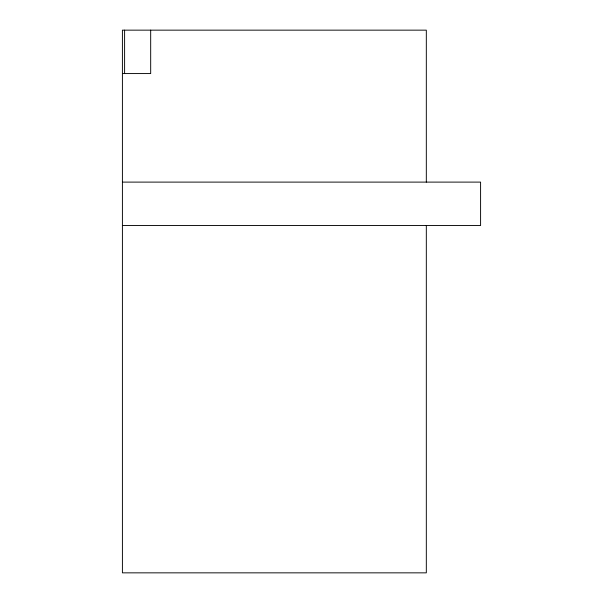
<?xml version="1.0" encoding="UTF-8"?>
<svg xmlns="http://www.w3.org/2000/svg" width="603" height="603" viewBox="0 0 603 603"><rect width="100%" height="100%" fill="white"/><g stroke="black" fill="none" stroke-linecap="round" stroke-linejoin="round"><path stroke-width="0.9" d="M122.409 73.566L150.682 73.566L150.682 30.15M122.409 182.106L480.591 182.106L480.591 225.522L122.409 225.522M426.321 182.106L426.321 30.15L122.409 30.15L122.409 572.85L426.321 572.85L426.321 225.522M124.602 30.15L124.602 73.566"/></g></svg>
